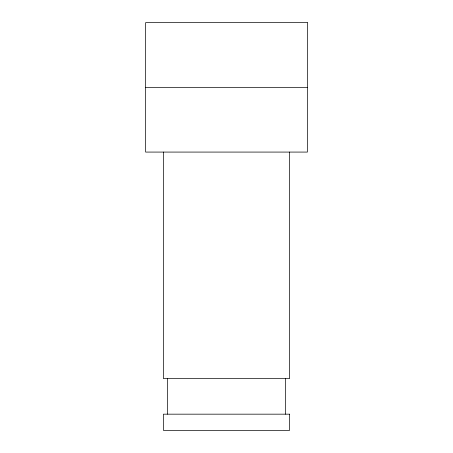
<?xml version="1.0" encoding="UTF-8"?>
<svg xmlns="http://www.w3.org/2000/svg" width="453" height="453" viewBox="0 0 453 453"><rect width="100%" height="100%" fill="white"/><g stroke="black" fill="none" stroke-linecap="round" stroke-linejoin="round"><path stroke-width="0.68" d="M145.606 87.367L307.394 87.367M289.597 152.078L289.597 378.578L163.403 378.578L163.403 152.078M285.554 378.578L285.554 414.172M167.446 378.578L167.446 414.172M307.394 22.65L145.606 22.65L145.606 152.078L307.394 152.078L307.394 22.65M289.597 414.172L163.403 414.172L163.403 430.35L289.597 430.35L289.597 414.172"/></g></svg>
